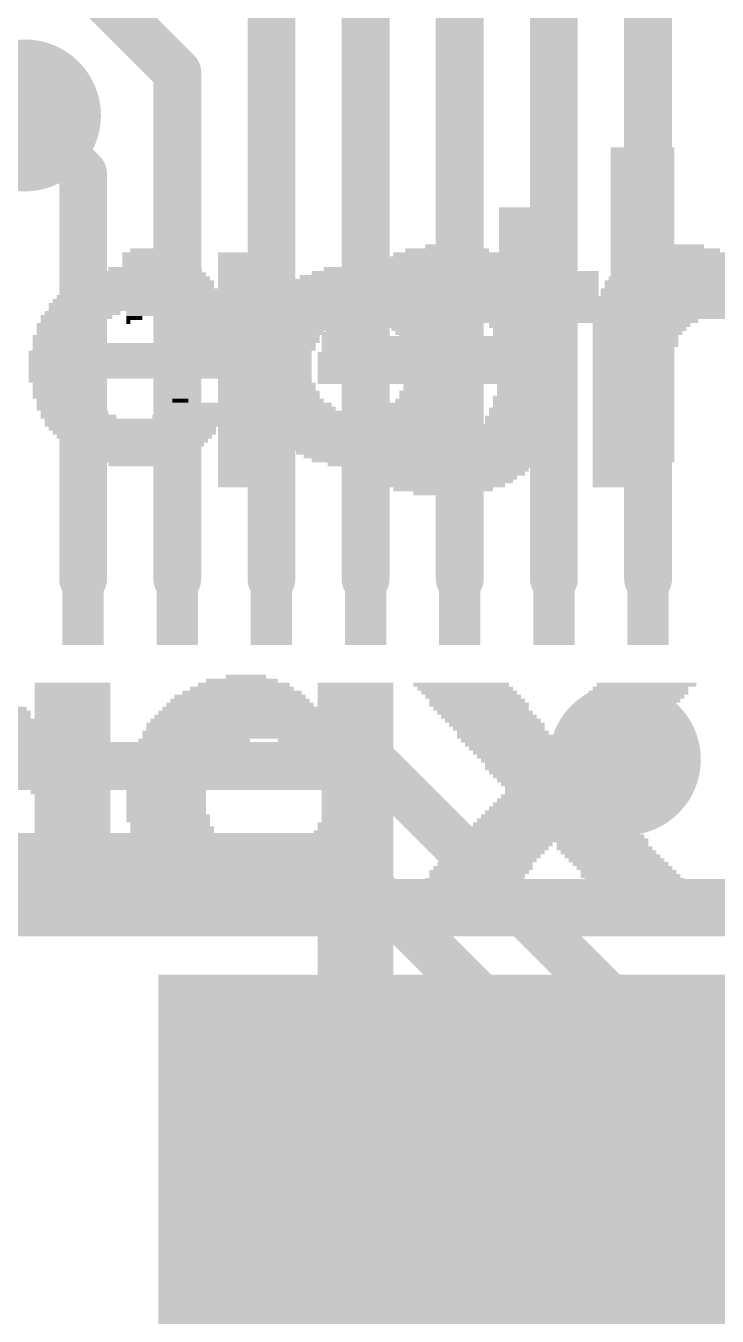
# Model space of a CAD drawing. Extents: x -0.1 to 50.8, y -0.1 to 23.
# Drawn here: x 27.11 to 30.78, y 11.59 to 18.44 of the extents above; entities that cross this region are included whole.
import ezdxf

# ---------------------------------------------------------------- set-up
doc = ezdxf.new("R2010")
doc.units = 0
for name, color, linetype in [('1', 12, 'CONTINUOUS'), ('16', 5, 'CONTINUOUS'), ('18', 110, 'CONTINUOUS'), ('200', 40, 'CONTINUOUS'), ('201', 6, 'CONTINUOUS')]:
    doc.layers.add(name, color=color, linetype=linetype)

# ---------------------------------------------------------------- blocks, each defined once
blk = doc.blocks.new('RECT')
blk.add_solid([(-0.5, -0.5), (0.5, -0.5), (-0.5, 0.5), (0.5, 0.5)])
blk = doc.blocks.new('ROUNDV')
at = {"const_width": 0.5}
blk.add_lwpolyline([(0, -0.25, 1), (0, 0.25, 1), (0, -0.25)], format="xyb", dxfattribs=at)

msp = doc.modelspace()

# ---------------------------------------------------------------- linework, layer by layer
at = {"layer": '1'}
for points, const_width in [([(29.9125, 15.499), (29.9125, 19.7525)], 0.254), ([(29.4125, 15.499), (29.4125, 19.3235)], 0.254), ([(28.9125, 15.499), (28.9125, 19.141)], 0.254), ([(27.9125, 18.1885), (27.051, 19.05)], 0.254), ([(28.4125, 15.499), (28.4125, 18.9585)], 0.254), ([(30.4125, 18.538), (30.734, 18.8595)], 0.254), ([(30.4125, 15.499), (30.4125, 18.538)], 0.254), ([(27.9125, 15.499), (27.9125, 18.1885)], 0.254), ([(27.4125, 17.6513), (27.1039, 17.9599)], 0.254), ([(27.4125, 15.499), (27.4125, 17.6513)], 0.254), ([(32.6598, 13.7546), (26.8219, 13.7546)], 0.3048)]:
    msp.add_lwpolyline(points, dxfattribs=dict(at, const_width=const_width))
at = {"layer": '1', "const_width": 0.127}
for points in [[(30.3676, 18.5829, 1), (30.4574, 18.4931)], [(27.976, 18.1885, 1), (27.849, 18.1885)], [(27.8676, 18.1436, 1), (27.9574, 18.2334)], [(27.1488, 18.0048, 1), (27.059, 17.915)], [(27.476, 17.6513, 1), (27.349, 17.6513)], [(27.3676, 17.6064, 1), (27.4574, 17.6962)], [(27.349, 15.499, 1), (27.476, 15.499)], [(27.849, 15.499, 1), (27.976, 15.499)], [(28.349, 15.499, 1), (28.476, 15.499)], [(28.849, 15.499, 1), (28.976, 15.499)], [(29.349, 15.499, 1), (29.476, 15.499)], [(29.849, 15.499, 1), (29.976, 15.499)], [(30.349, 15.499, 1), (30.476, 15.499)]]:
    msp.add_lwpolyline(points, format="xyb", dxfattribs=at)
at = {"layer": '16', "const_width": 0.254}
for points in [[(27.1039, 17.9599), (26.7758, 18.288)], [(28.9748, 14.5067), (25.9176, 14.5067)], [(31.8516, 11.6299), (28.9748, 14.5067)], [(24.7184, 14.0241), (28.7749, 14.0241)], [(28.7749, 14.0241), (31.369, 11.43)]]:
    msp.add_lwpolyline(points, dxfattribs=at)
at = {"layer": '16', "const_width": 0.127}
for points in [[(27.059, 17.915, 1), (27.1488, 18.0048)], [(29.0197, 14.5516, 1), (28.9299, 14.4618)], [(28.9748, 14.4432, 1), (28.9748, 14.5702)], [(28.8198, 14.069, 1), (28.73, 13.9792)], [(28.7749, 13.9606, 1), (28.7749, 14.0876)]]:
    msp.add_lwpolyline(points, format="xyb", dxfattribs=at)

# ---------------------------------------------------------------- block references
at = {"layer": '1'}
for p, xscale, yscale, rotation in [((27.4125, 15.499), 0.7, 0.22, 270), ((27.9125, 15.499), 0.7, 0.22, 270), ((28.4125, 15.499), 0.7, 0.22, 270), ((28.9125, 15.499), 0.7, 0.22, 270), ((29.4125, 15.499), 0.7, 0.22, 270), ((29.9125, 15.499), 0.7, 0.22, 270), ((30.4125, 15.499), 0.7, 0.22, 270), ((30.1625, 11.049), 4.7, 4.7, 90)]:
    msp.add_blockref('RECT', p, dxfattribs=dict(at, xscale=xscale, yscale=yscale, rotation=rotation))
at = {"layer": '18', "xscale": 0.8064, "yscale": 0.8064}
for p in [(27.1039, 17.9599), (27.1039, 17.9599), (30.2895, 14.5415), (30.2895, 14.5415), (28.3845, 12.827), (28.3845, 12.827)]:
    msp.add_blockref('ROUNDV', p, dxfattribs=at)
at = {"layer": '200', "yscale": 0.0212}
for p, xscale in [((30.3835, 17.7793), 0.3387), ((30.3835, 17.7581), 0.3387), ((30.3835, 17.737), 0.3387), ((30.3835, 17.7158), 0.3387), ((30.3835, 17.6946), 0.3387), ((30.3835, 17.6735), 0.3387), ((30.3835, 17.6523), 0.3387), ((30.3835, 17.6311), 0.3387), ((30.3835, 17.61), 0.3387), ((30.3835, 17.5888), 0.3387), ((30.3835, 17.5676), 0.3387), ((30.3835, 17.5465), 0.3387), ((30.3835, 17.5253), 0.3387), ((29.7909, 17.4618), 0.3387), ((30.3835, 17.5041), 0.3387), ((30.3835, 17.483), 0.3387), ((30.3835, 17.4618), 0.3387), ((29.7909, 17.4406), 0.3387), ((29.7909, 17.4195), 0.3387), ((29.7909, 17.3983), 0.3387), ((30.3835, 17.4406), 0.3387), ((30.3835, 17.4195), 0.3387), ((30.3835, 17.3983), 0.3387), ((29.7909, 17.3771), 0.3387), ((29.7909, 17.356), 0.3387), ((29.7909, 17.3348), 0.3387), ((30.3835, 17.3771), 0.3387), ((30.3835, 17.356), 0.3387), ((30.3835, 17.3348), 0.3387), ((29.7909, 17.3136), 0.3387), ((29.7909, 17.2925), 0.3387), ((29.7909, 17.2713), 0.3387), ((29.7909, 17.2501), 0.3387), ((30.3835, 17.3136), 0.3387), ((30.3835, 17.2925), 0.3387), ((30.3835, 17.2713), 0.3387), ((30.3835, 17.2501), 0.3387), ((29.7909, 17.229), 0.3387), ((29.7909, 17.2078), 0.3387), ((29.7909, 17.1866), 0.3387), ((30.3835, 17.229), 0.3387), ((30.3835, 17.2078), 0.3387), ((30.3835, 17.1866), 0.3387), ((27.6637, 17.1231), 0.4021), ((27.6637, 17.1443), 0.2328), ((28.7961, 17.1231), 0.3387), ((28.7855, 17.1443), 0.1905), ((29.2829, 17.1231), 0.3387), ((29.8332, 17.1231), 0.635), ((29.7909, 17.1655), 0.3387), ((29.7909, 17.1443), 0.3387), ((30.3835, 17.1655), 0.3387), ((30.3835, 17.1443), 0.3387), ((30.3835, 17.1231), 0.3387), ((30.8809, 17.1231), 0.3598), ((30.8703, 17.1443), 0.2117), ((27.6637, 17.0597), 0.6561), ((27.6743, 17.0808), 0.5926), ((27.6743, 17.102), 0.508), ((28.7855, 17.0597), 0.5715), ((28.7855, 17.0808), 0.5291), ((28.7855, 17.102), 0.4445), ((29.2829, 17.102), 0.3387), ((29.2829, 17.0808), 0.3387), ((29.2829, 17.0597), 0.3387), ((29.8332, 17.102), 0.635), ((29.8332, 17.0808), 0.635), ((29.8332, 17.0597), 0.635), ((30.3835, 17.102), 0.3387), ((30.3835, 17.0808), 0.3387), ((30.3835, 17.0597), 0.3387), ((30.8809, 17.0597), 0.5715), ((30.8809, 17.0808), 0.4868), ((30.8809, 17.102), 0.4445), ((27.6743, 16.9962), 0.8043), ((27.6743, 17.0173), 0.762), ((27.6637, 17.0385), 0.6985), ((28.9443, 17.0173), 1.016), ((28.9443, 16.9962), 1.016), ((28.7855, 17.0385), 0.6138), ((29.2829, 17.0385), 0.3387), ((29.8332, 17.0385), 0.635), ((29.8332, 17.0173), 0.635), ((29.8332, 16.9962), 0.635), ((30.3835, 17.0385), 0.3387), ((30.701, 17.0173), 0.9736), ((30.7116, 16.9962), 0.9948), ((30.8809, 17.0385), 0.6138), ((27.4097, 16.9115), 0.4022), ((27.6637, 16.9538), 0.8678), ((27.6743, 16.9327), 0.889), ((27.6637, 16.975), 0.8255), ((27.9495, 16.9115), 0.3387), ((28.9125, 16.9327), 1.0795), ((28.9125, 16.9115), 1.0795), ((28.9231, 16.9538), 1.0583), ((28.9337, 16.975), 1.0371), ((29.8332, 16.975), 0.635), ((29.8332, 16.9538), 0.635), ((29.8332, 16.9327), 0.635), ((29.8332, 16.9115), 0.635), ((30.7222, 16.975), 1.016), ((30.7222, 16.9538), 1.016), ((30.7222, 16.9327), 1.016), ((30.7328, 16.9115), 1.0371), ((27.3462, 16.848), 0.3598), ((27.3568, 16.8692), 0.3387), ((27.378, 16.8903), 0.381), ((27.9812, 16.8903), 0.3175), ((27.9918, 16.8692), 0.2963), ((28.013, 16.848), 0.2963), ((28.5421, 16.848), 0.4233), ((28.5844, 16.8692), 0.4657), ((28.9019, 16.8903), 1.1006), ((29.1982, 16.8692), 0.508), ((29.23, 16.848), 0.4445), ((29.8332, 16.8903), 0.635), ((29.8332, 16.8692), 0.635), ((29.7909, 16.848), 0.3387), ((30.7328, 16.8903), 1.0371), ((30.447, 16.8692), 0.4656), ((30.4259, 16.848), 0.4233), ((27.3145, 16.7845), 0.3387), ((27.3357, 16.8268), 0.3387), ((27.3251, 16.8057), 0.3175), ((28.0235, 16.8268), 0.2752), ((28.0341, 16.8057), 0.2963), ((28.0447, 16.7845), 0.2752), ((28.4892, 16.7845), 0.3598), ((28.5315, 16.8268), 0.4022), ((28.5104, 16.8057), 0.3598), ((29.2512, 16.8268), 0.4022), ((29.2617, 16.8057), 0.381), ((29.2723, 16.7845), 0.3598), ((29.7909, 16.8268), 0.3387), ((29.7909, 16.8057), 0.3387), ((29.7909, 16.7845), 0.3387), ((30.4153, 16.8268), 0.4022), ((30.4047, 16.8057), 0.381), ((30.3941, 16.7845), 0.3598), ((27.3145, 16.7633), 0.3387), ((27.6637, 16.7422), 1.0371), ((27.6637, 16.721), 1.0371), ((28.0447, 16.7633), 0.2752), ((28.4786, 16.7422), 0.3387), ((28.4786, 16.721), 0.3387), ((28.4892, 16.7633), 0.3598), ((29.2723, 16.7633), 0.3598), ((29.2829, 16.7422), 0.3387), ((29.2829, 16.721), 0.3387), ((29.7909, 16.7633), 0.3387), ((29.7909, 16.7422), 0.3387), ((29.7909, 16.721), 0.3387), ((30.3941, 16.7633), 0.3598), ((30.3941, 16.7422), 0.3598), ((30.3835, 16.721), 0.3387), ((27.6637, 16.6998), 1.0795), ((27.6637, 16.6787), 1.0795), ((27.6637, 16.6575), 1.0795), ((27.6637, 16.6363), 1.0795), ((28.4574, 16.6998), 0.3387), ((28.4574, 16.6787), 0.3387), ((28.4574, 16.6575), 0.3387), ((28.4574, 16.6363), 0.3387), ((29.2935, 16.6998), 0.3175), ((29.2935, 16.6787), 0.3175), ((29.2935, 16.6575), 0.3175), ((29.2935, 16.6363), 0.3175), ((29.7909, 16.6998), 0.3387), ((29.7909, 16.6787), 0.3387), ((29.7909, 16.6575), 0.3387), ((29.7909, 16.6363), 0.3387), ((30.3835, 16.6998), 0.3387), ((30.3835, 16.6787), 0.3387), ((30.3835, 16.6575), 0.3387), ((30.3835, 16.6363), 0.3387), ((27.6637, 16.6152), 1.0795), ((27.6637, 16.594), 1.0795), ((27.6637, 16.5728), 1.0795), ((28.4574, 16.6152), 0.3387), ((28.4574, 16.594), 0.3387), ((28.4574, 16.5728), 0.3387), ((29.2935, 16.6152), 0.3175), ((29.2935, 16.594), 0.3175), ((29.2935, 16.5728), 0.3175), ((29.7909, 16.6152), 0.3387), ((29.7909, 16.594), 0.3387), ((29.7909, 16.5728), 0.3387), ((30.3835, 16.6152), 0.3387), ((30.3835, 16.594), 0.3387), ((30.3835, 16.5728), 0.3387), ((27.2933, 16.5517), 0.3387), ((27.3039, 16.5305), 0.3175), ((27.3039, 16.5093), 0.3175), ((28.4574, 16.5517), 0.3387), ((28.468, 16.5305), 0.3598), ((28.4786, 16.5093), 0.3387), ((29.2829, 16.5305), 0.3387), ((29.2829, 16.5093), 0.3387), ((29.2935, 16.5517), 0.3175), ((29.7909, 16.5517), 0.3387), ((29.7909, 16.5305), 0.3387), ((29.7909, 16.5093), 0.3387), ((30.3835, 16.5517), 0.3387), ((30.3835, 16.5305), 0.3387), ((30.3835, 16.5093), 0.3387), ((27.3145, 16.4882), 0.3387), ((27.3145, 16.467), 0.3387), ((27.3251, 16.4458), 0.3175), ((27.9283, 16.4458), 0.0847), ((28.4892, 16.4882), 0.3598), ((28.4892, 16.467), 0.3598), ((28.4998, 16.4458), 0.381), ((29.2617, 16.4458), 0.381), ((29.2723, 16.4882), 0.3598), ((29.2723, 16.467), 0.3598), ((29.7909, 16.4882), 0.3387), ((29.7909, 16.467), 0.3387), ((29.7909, 16.4458), 0.3387), ((30.3835, 16.4882), 0.3387), ((30.3835, 16.467), 0.3387), ((30.3835, 16.4458), 0.3387), ((27.3357, 16.4247), 0.3387), ((27.3462, 16.4035), 0.3598), ((27.3674, 16.3823), 0.3598), ((27.3886, 16.3612), 0.4022), ((27.9706, 16.3612), 0.381), ((27.9918, 16.3823), 0.3387), ((28.013, 16.4035), 0.3387), ((28.0235, 16.4247), 0.3175), ((28.5315, 16.4247), 0.4022), ((28.5421, 16.4035), 0.4233), ((28.5844, 16.3823), 0.4657), ((28.9019, 16.3612), 1.1006), ((29.2088, 16.3823), 0.4868), ((29.23, 16.4035), 0.4445), ((29.2406, 16.4247), 0.4233), ((29.7909, 16.4247), 0.3387), ((29.7909, 16.4035), 0.3387), ((29.7909, 16.3823), 0.3387), ((29.7909, 16.3612), 0.3387), ((30.3835, 16.4247), 0.3387), ((30.3835, 16.4035), 0.3387), ((30.3835, 16.3823), 0.3387), ((30.3835, 16.3612), 0.3387), ((27.6743, 16.34), 0.9313), ((27.6743, 16.3188), 0.9313), ((27.6743, 16.2977), 0.889), ((28.9125, 16.34), 1.0795), ((28.9125, 16.3188), 1.0795), ((28.9231, 16.2977), 1.0583), ((29.7909, 16.34), 0.3387), ((29.7909, 16.3188), 0.3387), ((29.7909, 16.2977), 0.3387), ((30.3835, 16.34), 0.3387), ((30.3835, 16.3188), 0.3387), ((30.3835, 16.2977), 0.3387), ((27.6849, 16.2765), 0.8678), ((27.6849, 16.2553), 0.8255), ((27.6849, 16.2342), 0.7831), ((28.9337, 16.2765), 1.0371), ((28.9443, 16.2553), 1.016), ((28.9548, 16.2342), 0.9948), ((29.7909, 16.2765), 0.3387), ((29.7909, 16.2553), 0.3387), ((29.7909, 16.2342), 0.3387), ((30.3835, 16.2765), 0.3387), ((30.3835, 16.2553), 0.3387), ((30.3835, 16.2342), 0.3387), ((27.6849, 16.213), 0.7408), ((27.6743, 16.1919), 0.6773), ((27.6849, 16.1707), 0.6138), ((28.7855, 16.213), 0.6138), ((28.7855, 16.1919), 0.5715), ((28.7961, 16.1707), 0.508), ((29.2829, 16.213), 0.3387), ((29.2829, 16.1919), 0.3387), ((29.2829, 16.1707), 0.3387), ((29.7909, 16.213), 0.3387), ((29.7909, 16.1919), 0.3387), ((29.7909, 16.1707), 0.3387), ((30.3835, 16.213), 0.3387), ((30.3835, 16.1919), 0.3387), ((30.3835, 16.1707), 0.3387), ((27.6849, 16.1495), 0.5291), ((27.6849, 16.1284), 0.4445), ((27.6849, 16.1072), 0.2752), ((28.7961, 16.1495), 0.4233), ((28.7961, 16.1284), 0.3387), ((28.8067, 16.1072), 0.1905), ((29.2829, 16.1495), 0.3387), ((29.2829, 16.1284), 0.3387), ((29.7909, 16.1495), 0.3387), ((29.7909, 16.1284), 0.3387), ((30.3835, 16.1495), 0.3387), ((30.3835, 16.1284), 0.3387)]:
    msp.add_blockref('RECT', p, dxfattribs=dict(at, xscale=xscale))
at = {"layer": '201', "yscale": 0.0212, "rotation": 180}
for p, xscale in [((29.335, 17.2651), 0.2116), ((30.5939, 17.2651), 0.2327), ((27.7799, 17.2228), 0.3174), ((27.801, 17.2016), 0.3597), ((27.7693, 17.2439), 0.2116), ((28.33, 17.2228), 0.402), ((28.33, 17.2016), 0.402), ((29.335, 17.2016), 0.6771), ((29.3456, 17.2228), 0.5713), ((29.3456, 17.2439), 0.4443), ((30.5939, 17.2016), 0.5713), ((30.5939, 17.2228), 0.4866), ((30.5939, 17.2439), 0.402), ((27.8116, 17.1805), 0.3809), ((27.8222, 17.1593), 0.402), ((27.8328, 17.1381), 0.4232), ((27.8434, 17.117), 0.4443), ((28.33, 17.1805), 0.402), ((28.33, 17.1593), 0.402), ((28.33, 17.1381), 0.402), ((28.33, 17.117), 0.402), ((29.335, 17.117), 0.931), ((29.335, 17.1381), 0.8886), ((29.3456, 17.1593), 0.8252), ((29.335, 17.1805), 0.7617), ((30.5939, 17.1381), 0.7405), ((30.6045, 17.117), 0.7617), ((30.5939, 17.1593), 0.6982), ((30.6045, 17.1805), 0.6347), ((27.8539, 17.0958), 0.4655), ((27.8751, 17.0747), 0.4655), ((27.8751, 17.0535), 0.4655), ((28.33, 17.0958), 0.402), ((28.33, 17.0747), 0.402), ((28.33, 17.0535), 0.402), ((29.335, 17.0535), 1.0579), ((29.335, 17.0747), 1.0156), ((29.335, 17.0958), 0.9733), ((30.7949, 17.0747), 1.2272), ((30.7949, 17.0535), 1.2272), ((30.8055, 17.0958), 1.206), ((28.0867, 17.0324), 0.8886), ((28.0867, 17.0112), 0.8886), ((28.0867, 16.99), 0.8886), ((29.0071, 16.99), 0.4866), ((29.3244, 17.0324), 1.0791), ((29.335, 17.0112), 1.1002), ((29.6524, 16.99), 0.5078), ((30.7738, 16.99), 1.2695), ((30.7843, 17.0324), 1.2483), ((30.7843, 17.0112), 1.2483), ((28.0867, 16.9689), 0.8886), ((28.0867, 16.9477), 0.8886), ((28.0867, 16.9266), 0.8886), ((28.9224, 16.9266), 0.402), ((28.9647, 16.9689), 0.4443), ((28.9436, 16.9477), 0.402), ((29.6841, 16.9689), 0.4866), ((29.7053, 16.9477), 0.4443), ((29.7159, 16.9266), 0.4232), ((30.4035, 16.9266), 0.529), ((30.7738, 16.9689), 1.2695), ((30.7738, 16.9477), 1.2695), ((27.6529, 16.8631), 0.0212), ((28.0867, 16.9054), 0.8886), ((27.6847, 16.8842), 0.0846), ((28.2242, 16.8842), 0.6136), ((28.2454, 16.8631), 0.5713), ((28.2665, 16.8419), 0.529), ((28.8907, 16.8842), 0.3808), ((28.8801, 16.8631), 0.3597), ((28.8801, 16.8419), 0.3597), ((28.9118, 16.9054), 0.3808), ((29.737, 16.9054), 0.4232), ((29.7476, 16.8842), 0.402), ((29.7688, 16.8631), 0.402), ((29.7688, 16.8419), 0.402), ((30.3506, 16.8842), 0.4655), ((30.3506, 16.8631), 0.4655), ((30.34, 16.8419), 0.4443), ((30.3823, 16.9054), 0.4866), ((28.2771, 16.8208), 0.5078), ((28.2877, 16.7996), 0.4866), ((28.2983, 16.7785), 0.4655), ((28.8589, 16.7996), 0.3597), ((29.335, 16.7785), 1.3118), ((28.8695, 16.8208), 0.3385), ((29.7793, 16.8208), 0.3809), ((29.7899, 16.7996), 0.402), ((30.3294, 16.8208), 0.4232), ((30.3294, 16.7996), 0.4232), ((30.3294, 16.7785), 0.4232), ((28.2983, 16.7573), 0.4655), ((28.3088, 16.7361), 0.4443), ((28.3088, 16.715), 0.4443), ((29.335, 16.7573), 1.3118), ((29.335, 16.7361), 1.3118), ((29.335, 16.715), 1.3118), ((30.3189, 16.7573), 0.402), ((30.3189, 16.7361), 0.402), ((30.3189, 16.715), 0.402), ((28.3194, 16.6938), 0.4232), ((28.3194, 16.6727), 0.4232), ((28.3194, 16.6515), 0.4232), ((29.335, 16.6938), 1.3541), ((29.335, 16.6727), 1.3541), ((29.335, 16.6515), 1.3541), ((30.3189, 16.6938), 0.402), ((30.3189, 16.6727), 0.402), ((30.3189, 16.6515), 0.402), ((28.33, 16.6303), 0.402), ((28.33, 16.6092), 0.402), ((28.33, 16.588), 0.402), ((28.33, 16.5669), 0.402), ((29.335, 16.6303), 1.3541), ((29.335, 16.6092), 1.3541), ((29.335, 16.588), 1.3541), ((29.335, 16.5669), 1.3541), ((30.3189, 16.6303), 0.402), ((30.3189, 16.6092), 0.402), ((30.3189, 16.588), 0.402), ((30.3189, 16.5669), 0.402), ((28.33, 16.5457), 0.402), ((28.33, 16.5246), 0.402), ((28.33, 16.5034), 0.402), ((29.335, 16.5457), 1.3541), ((29.8111, 16.5246), 0.402), ((29.8111, 16.5034), 0.402), ((30.3189, 16.5457), 0.402), ((30.3189, 16.5246), 0.402), ((30.3189, 16.5034), 0.402), ((28.33, 16.4822), 0.402), ((28.33, 16.4611), 0.402), ((28.33, 16.4399), 0.402), ((29.7899, 16.4611), 0.402), ((29.7899, 16.4399), 0.402), ((29.8005, 16.4822), 0.3808), ((30.3189, 16.4822), 0.402), ((30.3189, 16.4611), 0.402), ((30.3189, 16.4399), 0.402), ((28.33, 16.4188), 0.402), ((28.33, 16.3976), 0.402), ((28.33, 16.3764), 0.402), ((28.9965, 16.3764), 0.1693), ((29.7688, 16.3976), 0.402), ((29.7688, 16.3764), 0.402), ((29.7899, 16.4188), 0.402), ((30.3189, 16.4188), 0.402), ((30.3189, 16.3976), 0.402), ((30.3189, 16.3764), 0.402), ((28.33, 16.3553), 0.402), ((28.33, 16.3341), 0.402), ((28.33, 16.313), 0.402), ((28.33, 16.2918), 0.402), ((28.8907, 16.3341), 0.4232), ((28.9118, 16.313), 0.4232), ((28.8907, 16.3553), 0.3808), ((28.9224, 16.2918), 0.4443), ((29.7159, 16.2918), 0.4655), ((29.7264, 16.313), 0.4443), ((29.7582, 16.3553), 0.4232), ((29.7582, 16.3341), 0.4232), ((30.3189, 16.3553), 0.402), ((30.3189, 16.3341), 0.402), ((30.3189, 16.313), 0.402), ((30.3189, 16.2918), 0.402), ((28.33, 16.2707), 0.402), ((28.33, 16.2495), 0.402), ((28.33, 16.2283), 0.402), ((28.9647, 16.2707), 0.4866), ((29.3244, 16.2495), 1.206), ((29.3244, 16.2283), 1.1637), ((29.6841, 16.2707), 0.4866), ((30.3189, 16.2707), 0.402), ((30.3189, 16.2495), 0.402), ((30.3189, 16.2283), 0.402), ((28.33, 16.2072), 0.402), ((28.33, 16.186), 0.402), ((28.33, 16.1649), 0.402), ((29.3138, 16.2072), 1.1425), ((29.3244, 16.186), 1.1214), ((29.3244, 16.1649), 1.0791), ((30.3189, 16.2072), 0.402), ((30.3189, 16.186), 0.402), ((30.3189, 16.1649), 0.402), ((28.33, 16.1437), 0.402), ((28.33, 16.1225), 0.402), ((28.33, 16.1014), 0.402), ((29.3244, 16.1437), 1.0368), ((29.3244, 16.1225), 0.9944), ((29.3244, 16.1014), 0.9521), ((30.3189, 16.1437), 0.402), ((30.3189, 16.1225), 0.402), ((30.3189, 16.1014), 0.402), ((28.33, 16.0802), 0.402), ((28.33, 16.0591), 0.402), ((28.33, 16.0379), 0.402), ((29.3244, 16.0802), 0.9098), ((29.3244, 16.0591), 0.8675), ((29.3138, 16.0379), 0.804), ((30.3189, 16.0802), 0.402), ((30.3189, 16.0591), 0.402), ((30.3189, 16.0379), 0.402), ((28.33, 16.0168), 0.402), ((28.33, 15.9956), 0.402), ((29.3244, 16.0168), 0.7405), ((29.3244, 15.9956), 0.6559), ((29.3244, 15.9744), 0.529), ((29.335, 15.9533), 0.3385), ((30.3189, 16.0168), 0.402), ((30.3189, 15.9956), 0.402), ((27.3567, 14.9377), 0.402), ((28.2665, 14.9377), 0.4866), ((28.2559, 14.9588), 0.3808), ((28.2771, 14.98), 0.2116), ((28.8589, 14.9377), 0.402), ((29.4196, 14.9377), 0.5078), ((30.4035, 14.9377), 0.529), ((27.3567, 14.9165), 0.402), ((27.3567, 14.8954), 0.402), ((27.3567, 14.8742), 0.402), ((27.3567, 14.8531), 0.402), ((28.2454, 14.8531), 0.7405), ((28.2454, 14.8742), 0.6982), ((28.2559, 14.8954), 0.6347), ((28.2559, 14.9165), 0.5501), ((28.8589, 14.9165), 0.402), ((28.8589, 14.8954), 0.402), ((28.8589, 14.8742), 0.402), ((28.8589, 14.8531), 0.402), ((29.4408, 14.9165), 0.5078), ((29.462, 14.8954), 0.5078), ((29.4831, 14.8742), 0.5078), ((29.5043, 14.8531), 0.5078), ((30.34, 14.8742), 0.529), ((30.3294, 14.8531), 0.5078), ((30.3612, 14.8954), 0.529), ((30.3718, 14.9165), 0.5078), ((26.8807, 14.8107), 0.4655), ((26.9018, 14.7896), 0.4655), ((27.3567, 14.8319), 0.402), ((27.3567, 14.8107), 0.402), ((27.3567, 14.7896), 0.402), ((28.4358, 14.7896), 1.2483), ((28.4464, 14.8107), 1.2272), ((28.2454, 14.8319), 0.7829), ((28.8589, 14.8319), 0.402), ((29.5149, 14.8319), 0.529), ((29.5254, 14.8107), 0.5078), ((29.5466, 14.7896), 0.5078), ((30.266, 14.7896), 0.5078), ((30.2871, 14.8107), 0.5078), ((30.3083, 14.8319), 0.5078), ((26.9018, 14.7684), 0.4655), ((27.1134, 14.7473), 0.8886), ((27.1134, 14.7261), 0.8886), ((27.3567, 14.7684), 0.402), ((28.404, 14.7261), 1.3118), ((28.4146, 14.7473), 1.2907), ((28.4252, 14.7684), 1.2695), ((29.5677, 14.7684), 0.5078), ((29.5889, 14.7473), 0.5078), ((29.6101, 14.7261), 0.5078), ((30.2237, 14.7473), 0.5078), ((30.2131, 14.7261), 0.4866), ((30.2448, 14.7684), 0.5078), ((27.1134, 14.7049), 0.8886), ((27.1134, 14.6838), 0.8886), ((27.1134, 14.6626), 0.8886), ((28.3935, 14.6838), 1.333), ((28.3935, 14.6626), 1.333), ((28.404, 14.7049), 1.3118), ((29.6206, 14.7049), 0.4866), ((29.6418, 14.6838), 0.4866), ((29.9063, 14.6626), 1.0156), ((30.1813, 14.6838), 0.5078), ((30.2025, 14.7049), 0.5078), ((27.1134, 14.6415), 0.8886), ((27.1134, 14.6203), 0.8886), ((27.2509, 14.5992), 0.6136), ((27.9386, 14.5992), 0.5078), ((28.002, 14.6415), 0.5924), ((27.9703, 14.6203), 0.529), ((28.7532, 14.6415), 0.6136), ((28.7849, 14.6203), 0.5501), ((28.8061, 14.5992), 0.5078), ((29.9063, 14.6415), 0.9733), ((29.9063, 14.6203), 0.931), ((29.9063, 14.5992), 0.8886), ((27.2721, 14.578), 0.5713), ((27.2932, 14.5568), 0.529), ((27.3038, 14.5357), 0.5078), ((27.3144, 14.5145), 0.4866), ((27.8857, 14.5145), 0.4443), ((27.928, 14.578), 0.4866), ((27.9174, 14.5568), 0.4655), ((27.9068, 14.5357), 0.4443), ((28.8166, 14.578), 0.4866), ((28.8272, 14.5568), 0.4655), ((28.8378, 14.5357), 0.4443), ((28.8484, 14.5145), 0.4232), ((29.9063, 14.578), 0.8463), ((29.9063, 14.5568), 0.804), ((29.9169, 14.5357), 0.7829), ((29.9169, 14.5145), 0.7405), ((27.325, 14.4934), 0.4655), ((27.325, 14.4722), 0.4655), ((27.3356, 14.4511), 0.4443), ((27.8751, 14.4722), 0.4232), ((27.8751, 14.4511), 0.4232), ((27.8857, 14.4934), 0.4443), ((28.8484, 14.4934), 0.4232), ((28.8589, 14.4722), 0.402), ((28.8589, 14.4511), 0.402), ((29.9063, 14.4934), 0.7194), ((29.9063, 14.4722), 0.6771), ((29.9063, 14.4511), 0.6347), ((27.3356, 14.4299), 0.4443), ((27.3461, 14.4087), 0.4232), ((27.3461, 14.3876), 0.4232), ((27.8539, 14.4087), 0.4232), ((27.8539, 14.3876), 0.4232), ((27.8645, 14.4299), 0.4443), ((28.8589, 14.4299), 0.402), ((28.8695, 14.4087), 0.3808), ((28.8695, 14.3876), 0.3808), ((29.9063, 14.4299), 0.5924), ((29.9063, 14.4087), 0.5501), ((29.9063, 14.3876), 0.5078), ((27.3461, 14.3664), 0.4232), ((27.3567, 14.3453), 0.402), ((27.3567, 14.3241), 0.402), ((27.8539, 14.3664), 0.4232), ((27.8539, 14.3453), 0.4232), ((27.8539, 14.3241), 0.4232), ((28.8695, 14.3664), 0.3808), ((28.8695, 14.3453), 0.3808), ((28.8695, 14.3241), 0.3808), ((29.9063, 14.3241), 0.5924), ((29.9169, 14.3453), 0.5713), ((29.9169, 14.3664), 0.529), ((27.3567, 14.3029), 0.402), ((27.3567, 14.2818), 0.402), ((27.3567, 14.2606), 0.402), ((27.3567, 14.2395), 0.402), ((27.8539, 14.3029), 0.4232), ((27.8539, 14.2818), 0.4232), ((27.8539, 14.2606), 0.4232), ((27.8645, 14.2395), 0.4443), ((28.8695, 14.3029), 0.3808), ((28.8695, 14.2818), 0.3808), ((28.8695, 14.2606), 0.3808), ((28.8695, 14.2395), 0.3808), ((29.9063, 14.2395), 0.7617), ((29.9063, 14.2606), 0.7194), ((29.9063, 14.2818), 0.6771), ((29.9063, 14.3029), 0.6347), ((27.3567, 14.2183), 0.402), ((27.3567, 14.1972), 0.402), ((27.3567, 14.176), 0.402), ((27.8645, 14.2183), 0.4443), ((27.8751, 14.1972), 0.4232), ((27.8857, 14.176), 0.4443), ((28.8589, 14.1972), 0.402), ((28.8589, 14.176), 0.402), ((28.8695, 14.2183), 0.3808), ((29.9063, 14.176), 0.8886), ((29.9063, 14.1972), 0.8463), ((29.9063, 14.2183), 0.804), ((27.3567, 14.1548), 0.402), ((27.3567, 14.1337), 0.402), ((27.3567, 14.1125), 0.402), ((27.8857, 14.1548), 0.4443), ((27.8963, 14.1337), 0.4655), ((27.8963, 14.1125), 0.4655), ((28.8378, 14.1125), 0.4443), ((28.8484, 14.1548), 0.4232), ((28.8484, 14.1337), 0.4232), ((29.9169, 14.1125), 0.9944), ((29.9169, 14.1337), 0.9521), ((29.9169, 14.1548), 0.9098), ((27.3567, 14.0914), 0.402), ((27.3567, 14.0702), 0.402), ((27.3567, 14.049), 0.402), ((27.9174, 14.0914), 0.4655), ((27.928, 14.0702), 0.4866), ((27.9386, 14.049), 0.5078), ((28.8061, 14.049), 0.5078), ((28.8166, 14.0702), 0.4866), ((28.8272, 14.0914), 0.4655), ((29.6101, 14.049), 0.5078), ((29.6312, 14.0702), 0.5078), ((29.6524, 14.0914), 0.5078), ((30.1813, 14.0702), 0.5078), ((30.1708, 14.0914), 0.4866), ((30.2025, 14.049), 0.5078), ((27.3567, 14.0279), 0.402), ((27.3567, 14.0067), 0.402), ((27.3567, 13.9856), 0.402), ((27.3567, 13.9644), 0.402), ((27.9703, 14.0279), 0.529), ((28.002, 14.0067), 0.5924), ((28.3935, 13.9856), 1.333), ((28.3935, 13.9644), 1.333), ((28.7532, 14.0067), 0.6136), ((28.7849, 14.0279), 0.5501), ((29.536, 13.9644), 0.529), ((29.5466, 13.9856), 0.5078), ((29.5677, 14.0067), 0.5078), ((29.5889, 14.0279), 0.5078), ((30.2237, 14.0279), 0.5078), ((30.2448, 14.0067), 0.5078), ((30.266, 13.9856), 0.5078), ((30.2871, 13.9644), 0.5078), ((27.3567, 13.9433), 0.402), ((27.3567, 13.9221), 0.402), ((27.3567, 13.9009), 0.402), ((28.404, 13.9433), 1.3118), ((28.4146, 13.9221), 1.2907), ((28.4146, 13.9009), 1.2907), ((29.4831, 13.9009), 0.5078), ((29.5149, 13.9433), 0.529), ((29.5043, 13.9221), 0.5078), ((30.3083, 13.9433), 0.5078), ((30.3189, 13.9221), 0.529), ((30.34, 13.9009), 0.529), ((27.3567, 13.8798), 0.402), ((27.3567, 13.8586), 0.402), ((27.3567, 13.8375), 0.402), ((28.4252, 13.8798), 1.2695), ((28.4358, 13.8586), 1.2483), ((28.4464, 13.8375), 1.2272), ((29.4196, 13.8375), 0.5078), ((29.4408, 13.8586), 0.5078), ((29.462, 13.8798), 0.5078), ((30.3506, 13.8798), 0.5078), ((30.3718, 13.8586), 0.5078), ((30.3929, 13.8375), 0.5078), ((27.3567, 13.8163), 0.402), ((27.3567, 13.7951), 0.402), ((27.3567, 13.774), 0.402), ((28.2454, 13.8163), 0.7829), ((28.2454, 13.7951), 0.7405), ((28.2454, 13.774), 0.6982), ((28.8589, 13.8163), 0.402), ((28.8589, 13.7951), 0.402), ((28.8589, 13.774), 0.402), ((29.3667, 13.774), 0.529), ((29.3879, 13.7951), 0.529), ((29.4091, 13.8163), 0.529), ((30.4141, 13.8163), 0.5078), ((30.4352, 13.7951), 0.5078), ((30.4458, 13.774), 0.529), ((27.3567, 13.7528), 0.402), ((27.3567, 13.7317), 0.402), ((27.3567, 13.7105), 0.402), ((28.2559, 13.7528), 0.6347), ((28.2559, 13.7317), 0.5924), ((28.2559, 13.7105), 0.5078), ((28.2559, 13.6894), 0.3808), ((28.8589, 13.7528), 0.402), ((29.1234, 13.7317), 0.931), ((29.1128, 13.7105), 0.9098), ((28.8589, 13.6894), 0.402), ((29.3456, 13.7528), 0.529), ((30.467, 13.7528), 0.529), ((30.4881, 13.7317), 0.529), ((30.5093, 13.7105), 0.529), ((28.2665, 13.6682), 0.2327), ((28.8589, 13.6682), 0.402), ((28.8589, 13.647), 0.402), ((28.8589, 13.6259), 0.402), ((28.8589, 13.6047), 0.402), ((28.8589, 13.5836), 0.402), ((28.8589, 13.5624), 0.402), ((28.8589, 13.5412), 0.402), ((28.8589, 13.5201), 0.402), ((28.8589, 13.4989), 0.402), ((28.8589, 13.4778), 0.402), ((28.8589, 13.4566), 0.402), ((28.8589, 13.4355), 0.402), ((28.8589, 13.4143), 0.402), ((28.8589, 13.3931), 0.402), ((28.8589, 13.372), 0.402), ((28.8589, 13.3508), 0.402), ((28.8589, 13.3297), 0.402), ((28.8589, 13.3085), 0.402), ((28.8589, 13.2873), 0.402), ((28.8589, 13.2662), 0.402), ((28.8589, 13.245), 0.402), ((28.8589, 13.2239), 0.402), ((28.8589, 13.2027), 0.402), ((28.8589, 13.1816), 0.402), ((28.8589, 13.1604), 0.402), ((28.8589, 13.1392), 0.402), ((28.8589, 13.1181), 0.402), ((28.8589, 13.0969), 0.402), ((28.8589, 13.0758), 0.402)]:
    msp.add_blockref('RECT', p, dxfattribs=dict(at, xscale=xscale))

doc.saveas('drawing.dxf')
